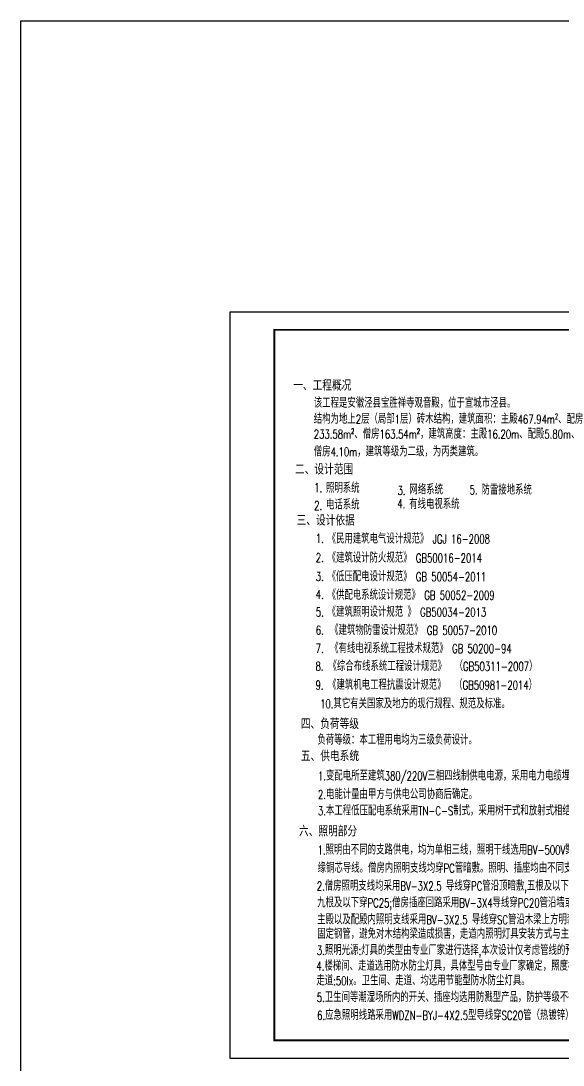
# Model space of a CAD drawing. Extents: x -137808 to 103746506, y -332957 to -111547.
# Drawn here: x -137808 to -107298, y -192263 to -133477 of the extents above; entities that cross this region are included whole.
import ezdxf

# ---------------------------------------------------------------- set-up
doc = ezdxf.new("R2010")
doc.units = 0
doc.header["$LTSCALE"] = 25
doc.header["$MEASUREMENT"] = 0
doc.linetypes.add('CONTINOUS', pattern=[0])
doc.layers.get('0').update_dxf_attribs({"linetype": 'CONTINUOUS'})
doc.layers.add('PUB_TITLE', color=4, linetype='CONTINUOUS')
doc.layers.add('TS', color=4, linetype='CONTINUOUS')
doc.styles.add('C3', font='romans.shx', dxfattribs={"width": 0.7, "bigfont": 'hztxt.shx'})

msp = doc.modelspace()

# ---------------------------------------------------------------- linework, layer by layer
at = {"color": 1}
msp.add_lwpolyline([(-137808, -133477), (264280, -133477), (264280, -332957), (-137808, -332957)], close=True, dxfattribs=at)
at = {"layer": 'PUB_TITLE'}
msp.add_lwpolyline([(-126046, -191866), (-66646, -191866), (-66646, -149866), (-126046, -149866)], close=True, dxfattribs=at)
msp.add_lwpolyline([(-126046, -191866), (-66646, -191866), (-66646, -149866), (-126046, -149866)], close=True, dxfattribs=at)
at = {"layer": 'PUB_TITLE', "const_width": 100}
msp.add_lwpolyline([(-123546, -190866), (-67646, -190866), (-67646, -150866), (-123546, -150866)], close=True, dxfattribs=at)
msp.add_lwpolyline([(-123546, -190866), (-67646, -190866), (-67646, -150866), (-123546, -150866)], close=True, dxfattribs=at)

# ---------------------------------------------------------------- texts
at = {"layer": 'TS', "color": 3, "linetype": 'CONTINOUS', "style": 'C3', "width": 0.7}
for s, p in [('一、工程概况', (-122484, -154293)), ('二、设计范围', (-122385, -159015)), ('三、设计依据', (-122294, -161890)), ('四、负荷等级', (-122059, -173349)), ('五、供电系统', (-122054, -175157)), ('六、照明部分', (-122161, -179390))]:
    msp.add_text(s, height=600, dxfattribs=at).set_placement(p)
at = {"layer": 'TS', "linetype": 'CONTINOUS', "style": 'C3', "width": 0.7}
for s, p in [('该工程是安徽泾县宝胜禅寺观音殿，位于宣城市泾县。', (-121327, -155250)), ('结构为地上2层（局部1层）砖木结构，建筑面积：主殿467.94m²、配房', (-121327, -156151, 0)), ('233.58m²、僧房163.54m²，建筑高度：主殿16.20m、配殿5.80m、', (-121327, -156992, 0)), ('僧房4.10m，建筑等级为二级，为丙类建筑。', (-121327, -157987, 0)), ('1.', (-121306, -160005)), ('照明系统', (-120640, -160037)), ('3.', (-116612, -160165)), ('网络系统', (-115947, -160128)), ('5.', (-112556, -160133, 0)), ('防雷接地系统', (-111890, -160140, 0)), ('电话系统', (-120640, -160975)), ('4.', (-116625, -160911)), ('有线电视系统', (-115959, -160943)), ('2.', (-121306, -161013)), ('1.', (-121215, -162862)), ('《民用建筑电气设计规范》 JGJ 16-2008', (-120549, -162895)), ('《建筑设计防火规范》 GB50016-2014', (-120549, -163966)), ('2.', (-121215, -163944)), ('3.', (-121215, -165004)), ('《低压配电设计规范》 GB 50054-2011', (-120549, -165021)), ('4.', (-121215, -166016)), ('《供配电系统设计规范》 GB 50052-2009', (-120549, -166061)), ('5.', (-121215, -167007, 0)), ('《建筑照明设计规范 》 GB50034-2013', (-120549, -167016, 0)), ('6.', (-121215, -168029)), ('  《建筑物防雷设计规范》 GB 50057-2010', (-120884, -168038)), ('7.', (-121215, -169054)), ('  《有线电视系统工程技术规范》 GB 50200-94', (-120884, -169063)), ('8.', (-121228, -170056)), ('《综合布线系统工程设计规范》  （GB50311-2007）', (-120499, -170065)), ('9.', (-121228, -171115)), ('《建筑机电工程抗震设计规范》  （GB50981-2014）', (-120522, -171123)), ('\u3000\u300010.其它有关国家及地方的现行规程、规范及标准。', (-121915, -172175, 0)), ('负荷等级：本工程用电均为三级负荷设计。', (-121126, -174212)), ('1.变配电所至建筑380/220V三相四线制供电电源，采用电力电缆埋地引入。', (-121093, -176235)), ('2.电能计量由甲方与供电公司协商后确定。', (-121093, -177281)), ('3.本工程低压配电系统采用TN-C-S制式，采用树干式和放射式相结合配电方式。', (-121093, -178201)), ('1.照明由不同的支路供电，均为单相三线，照明干线选用BV-500V聚氯乙烯绝', (-121110, -180403)), ('缘铜芯导线。僧房内照明支线均穿PC管暗敷。照明、插座均由不同支路供电。', (-121110, -181428)), ('2.僧房照明支线均采用BV-3X2.5 导线穿PC管沿顶暗敷,五根及以下穿PC20;', (-121159, -182435)), ('九根及以下穿PC25;僧房插座回路采用BV-3X4导线穿PC20管沿墙或地面暗敷。', (-121137, -183381)), ('主殿以及配殿内照明支线采用BV-3X2.5 导线穿SC管沿木梁上方明装，采用卡扣', (-121137, -184333)), ('固定钢管，避免对木结构梁造成损害，走道内照明灯具安装方式与主殿、配殿相同。', (-121137, -185140)), ('3.照明光源:灯具的类型由专业厂家进行选择,本次设计仅考虑管线的预留。', (-121154, -186056)), ('4.楼梯间、走道选用防水防尘灯具，具体型号由专业厂家确定，照度标准:', (-121176, -186937)), ('走道:50lx。卫生间、走道、均选用节能型防水防尘灯具。', (-121176, -187767)), ('5.卫生间等潮湿场所内的开关、插座均选用防溅型产品，防护等级不得低于IP54.', (-121160, -188702)), ('6.应急照明线路采用WDZN-BYJ-4X2.5型导线穿SC20管（热镀锌）', (-121139, -189713))]:
    msp.add_text(s, height=500, dxfattribs=at).set_placement(p)

doc.saveas('drawing.dxf')
